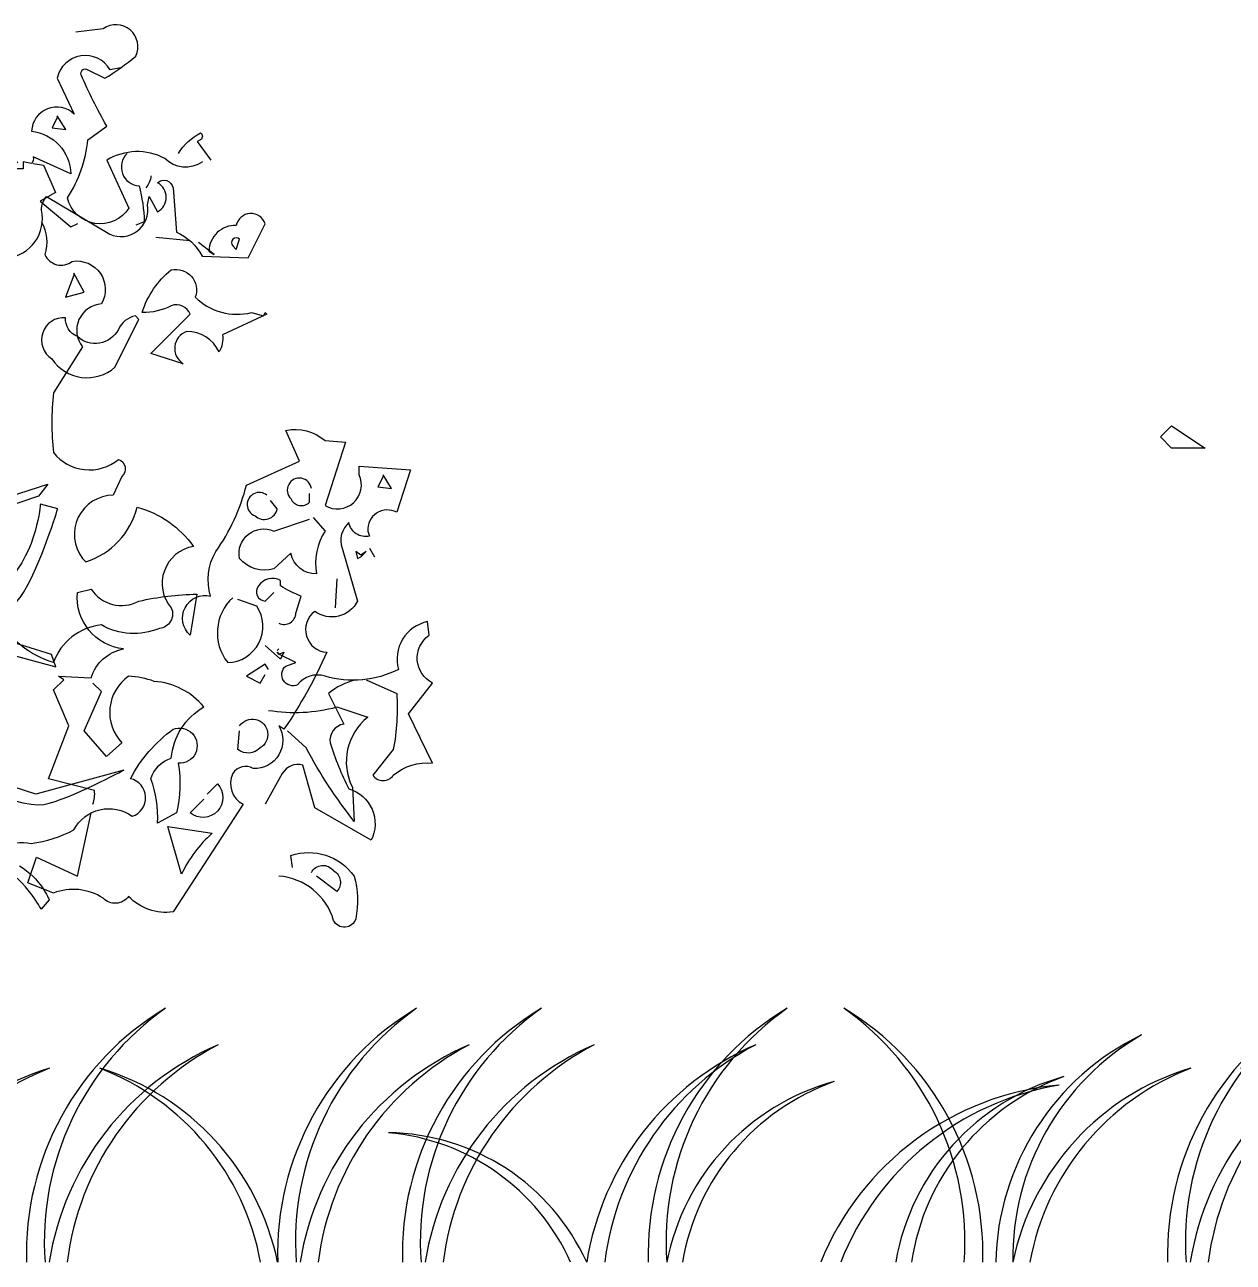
# Model space of a CAD drawing. Header units: millimetres. Extents: x 3633 to 4629, y 3430 to 3787.
# Drawn here: x 4061.15 to 4066.45, y 3711.02 to 3716.44 of the extents above; entities that cross this region are included whole.
import ezdxf

# ---------------------------------------------------------------- set-up
doc = ezdxf.new("R2010")
doc.units = ezdxf.units.MM

# ---------------------------------------------------------------- blocks, each defined once
blk = doc.blocks.new('grass')
at = {"color": 0}
for centre, radius, start, end in [((283.4, 7.6), 250.6, 120.9153, 181.7436), ((299.1, 17.8), 250.6, 125.1975, 184.082), ((498.8, 7.6), 250.6, 120.9153, 181.7436), ((514.5, 17.8), 250.6, 125.1975, 184.082), ((290.9, 7.6), 250.6, 358.2564, 59.0847), ((275.2, 17.8), 250.6, 355.918, 54.8025), ((953.9, 7.6), 250.6, 120.9153, 181.7436), ((969.6, 17.8), 250.6, 125.1975, 184.082), ((1174, 7.6), 250.6, 120.9153, 181.7436), ((1189.7, 17.8), 250.6, 125.1975, 184.082), ((778.4, -4.1), 225.6, 115.7068, 178.9593), ((793.3, 3.8), 225.6, 119.989, 180.9593), ((300.2, -39.5), 250.6, 113.3716, 170.93), ((317.1, -31.4), 250.6, 117.6539, 172.7928), ((441.8, -39.5), 250.6, 113.3716, 170.93), ((458.7, -31.4), 250.6, 117.6539, 172.7928), ((970.7, -39.5), 250.6, 113.3716, 170.93), ((987.6, -31.4), 250.6, 117.6539, 172.7928), ((1190.7, -39.5), 250.6, 113.3716, 170.93), ((1207.6, -31.4), 250.6, 117.6539, 172.7928), ((666.7, -34.5), 204.5, 105.3788, 170.2977), ((681.3, -29.9), 204.5, 109.661, 171.6027), ((788.6, -45.9), 225.6, 106.7576, 168.2484), ((804.6, -40.5), 225.6, 111.0398, 169.6613), ((702.6, -45.9), 225.6, 11.7516, 73.2424), ((686.6, -40.5), 225.6, 10.3387, 68.9602), ((465.3, -38.9), 204.5, 105.3788, 169.0232), ((479.8, -34.3), 204.5, 109.661, 170.3333), ((631.6, -94.2), 250.6, 95.3506, 157.9162), ((650.1, -91.8), 250.6, 99.6328, 158.5173), ((18.2, -79.9), 193.4, 24.414, 89.3231), ((3.8, -79.2), 193.4, 24.1831, 85.0409)]:
    blk.add_arc(centre, radius, start, end, dxfattribs=at)
blk = doc.blocks.new('*U290')
at = {"color": 0}
for points in [[(1778.9, 1476.7, -0.369919), (1727.5, 1481.4, 0.264481), (1648, 1479), (1678.4, 1413.5, -0.666656), (1594.2, 1427.6, 0.123093), (1622.2, 1507.1), (1648, 1525.8, -0.027252), (1612.9, 1595.9, -0.720749), (1622.2, 1602.9), (1645.6, 1591.3, 0.03653), (1687.7, 1621.6, 0.769547), (1643.3, 1659.1), (1605.9, 1654.4)], [(1666.7, 1605.3), (1652.6, 1602.9, 0.686798), (1580.2, 1591.3), (1603.5, 1542.1, 0.648468), (1545.1, 1518.8, -0.37442), (1598.9, 1460.3), (1547.4, 1483.7, -0.236053), (1545.1, 1474.3), (1533.4, 1476.7), (1533.4, 1467.3), (1521.7, 1467.3, -0.4142), (1526.4, 1476.7)], [(1746.2, 1488.4, -0.132751), (1776.6, 1516.4, -0.5), (1776.6, 1507.1), (1771.9, 1504.7), (1790.6, 1479)], [(1676, 1488.4, 0.656815), (1692.4, 1443.9, -0.053406), (1699.4, 1394.8), (1687.7, 1390.2)], [(1512, 1345.2, 0.444092), (1558.7, 1410.7, -0.197815), (1565.7, 1429.4), (1652.2, 1377.9, 0.607483), (1703.7, 1417.7), (1706, 1429.4), (1717.7, 1408.3, 0.589737), (1717.7, 1448.1, -0.60791), (1738.8, 1441.1), (1743.4, 1380.3, -0.177399), (1778.5, 1347.5), (1841.6, 1345.2), (1865, 1391.9, 0.765594), (1825.3, 1389.6, 0.420074), (1787.9, 1354.5), (1794.9, 1349.9), (1773.8, 1366.2)], [(1708.4, 1457.4, -0.173203), (1701.3, 1441.1)], [(1558.7, 1394.3, -0.203796), (1563.4, 1349.9, 0.5), (1600.8, 1340.5, -0.634598), (1640.6, 1282.1, 0.605972), (1614.8, 1223.6), (1575.1, 1160.5, 0.057175), (1575.1, 1078.6, 0.421936), (1663.9, 1069.3, -0.582718), (1668.6, 1045.9), (1656.9, 1020.2, 0.620148), (1614.8, 933.7), (1619.5, 929, 0.257812), (1689.7, 1003.8, -0.173203), (1766.8, 950, 0.587067), (1736.4, 865.8, -0.514618), (1720.1, 837.8, -0.232178), (1640.6, 842.5, 0.29216), (1575.1, 791, -0.185837), (1497.9, 851.8, -0.198715), (1420.8, 896.2, -0.106171), (1509.6, 989.8, 0.37854), (1500.3, 1022.5)], [(1829.9, 1370.9, 1), (1820.6, 1361.6), (1825.3, 1356.9), (1829.9, 1370.9)], [(1867.4, 1268), (1806.6, 1240, -0.162277), (1801.9, 1216.6, 0.291199), (1757.5, 1244.6, 0.630219), (1752.8, 1200.2), (1708.4, 1214.2), (1762.1, 1268, 0.4142), (1736.4, 1279.7, -0.124695), (1696.7, 1270.4, -0.156006), (1736.4, 1328.8, -0.597885), (1769.2, 1291.4, 0.261948), (1846.3, 1270.4), (1862.7, 1265.7), (1865, 1270.4), (1867.4, 1268)], [(1607.8, 1237.6, -0.319077), (1591.5, 1263.3, 0.777725), (1572.7, 1207.2, 0.455246), (1659.3, 1195.5), (1692, 1261), (1687.3, 1265.7, 0.25296), (1663.9, 1247, -0.489075), (1607.8, 1237.6)], [(1628.9, 597, 0.123093), (1631.2, 615.7), (1568.1, 632), (1596.1, 704.5), (1575.1, 753.6), (1589.1, 767.6), (1582.1, 772.3), (1626.5, 770, -0.276978), (1671, 809.7, -0.407166), (1607.8, 886.9), (1626.5, 891.6, 0.386765), (1692, 875.2, -0.051407), (1771.5, 884.6), (1762.1, 828.4, -0.775711), (1790.2, 882.2, -0.210693), (1797.2, 943, 0.09433), (1839.3, 1034.2), (1911.8, 1066.9), (1893.1, 1109, -0.236053), (1946.9, 1095), (1974.9, 1092.7), (1946.9, 1006.1, 0.739182), (1993.6, 1048.2), (1993.6, 1059.9), (2063.8, 1055.2), (2045.1, 996.8, 0.593628), (2005.3, 971.1), (2007.7, 964.1, -0.427887), (1979.6, 982.8, 0.302765), (1970.2, 947.7), (1991.3, 875.2, -0.464859), (1932.8, 861.2, 0.698227), (1949.2, 805.1, -0.045349), (1890.7, 699.8), (1883.7, 704.5, -0.599991), (1848.7, 646.1, 0.395447), (1820.6, 639, 0.406204), (1834.6, 597), (1738.8, 449.6, -0.242004), (1678, 470.7, -0.463791), (1642.9, 468.3, 0.242371), (1575.1, 475.4), (1540, 489.4), (1551.7, 524.5), (1607.8, 498.7), (1626.5, 585.3)], [(1928.2, 1029.5, 1.387421), (1900.1, 1015.5, 0.544022), (1925.8, 1010.8), (1925.8, 1022.5)], [(1867.4, 1020.2, 1.182175), (1851, 992.1, 0.588394), (1881.4, 1001.5), (1872, 1013.2)], [(1930.5, 989.8), (1946.9, 971.1, 0.185669), (1935.2, 912.6, -0.373596), (1900.1, 940.7), (1876.7, 919.6, -0.302765), (1829.9, 933.7, -0.609818), (1876.7, 971.1), (1925.8, 987.4)], [(1883.7, 844.8, 0.535172), (1907.1, 858.8), (1914.1, 882.2, -0.069427), (1886.1, 896.2), (1886.1, 903.3, 0.38205), (1855.7, 896.2, 0.608597), (1865, 875.2), (1876.7, 886.9)], [(1820.6, 879.9, 0.392609), (1813.6, 791, 0.592926), (1853.3, 868.2), (1827.6, 877.5)], [(2003, 767.6), (2045.1, 748.9, -0.062256), (2040.4, 671.8), (2012.3, 636.7, 0.511307), (2040.4, 636.7, -0.211151), (2094.2, 653.1), (2061.4, 720.9), (2094.2, 763, -0.569229), (2089.5, 828.4), (2087.2, 847.1, 0.435181), (2047.4, 781.7, -0.191376), (1946.9, 772.3, 0.32045), (1909.4, 760.6, -0.867294), (1893.1, 786.3), (1907.1, 791), (1883.7, 802.7), (1881.4, 805.1), (1883.7, 802.7), (1890.7, 805.1), (1886.1, 795.7), (1865, 814.4)], [(1474.5, 508.1, -0.347153), (1544.7, 543.2, 0.084183), (1603.1, 561.9, -0.45993), (1682.6, 580.6, 0.771713), (1680.3, 632, -0.110504), (1738.8, 699.8, -1.251892), (1745.8, 653.1, -0.104599), (1743.4, 585.3), (1717.7, 571.2, 0.100174), (1708.4, 632, -0.251633), (1736.4, 660.1, -0.246048), (1780.8, 730.2, 0.20723), (1713, 765.3, 0.077118), (1678, 772.3, 0.459503), (1668.6, 681.1), (1647.6, 662.4), (1617.2, 697.5), (1640.6, 751.3), (1628.9, 763)], [(1988.9, 767.6, 0.100235), (1951.5, 748.9), (1972.6, 706.8, 0.4142), (1953.9, 681.1, 0.044708), (1979.6, 618, -0.471497), (2010, 547.8), (1932.8, 592.3), (1916.5, 650.7, 0.343094), (1888.4, 639), (1865, 597)], [(1869.7, 725.6, 0.105667), (1963.2, 730.2), (2005.3, 716.2, 0.355026), (1984.3, 620.3), (1986.6, 573.6, -0.043289), (1921.1, 674.1), (1895.4, 697.5)], [(1829.9, 704.5, -1.247314), (1858, 674.1, -0.380188), (1827.6, 671.8), (1829.9, 697.5)], [(1785.5, 611), (1799.6, 625, -0.939438), (1762.1, 585.3), (1780.8, 604)], [(1750.5, 501.1), (1731.7, 566.6), (1792.5, 557.2, 0.107346), (1750.5, 501.1)], [(1902.4, 510.4), (1900.1, 526.8, -0.333328), (1986.6, 498.7, -0.121552), (1988.9, 440.3, -0.690201), (1958.6, 438, 0.310577), (1883.7, 498.7)], [(1928.2, 503.4, -0.568253), (1958.6, 505.8, -0.489075), (1963.2, 477.7), (1935.2, 498.7)]]:
    blk.add_lwpolyline(points, format="xyb", dxfattribs=at)
for points in [[(1580.2, 1537.5), (1573.1, 1523.4), (1591.8, 1521.1), (1580.2, 1539.8), (1580.2, 1537.5)], [(1547.4, 1474.3), (1561.4, 1472), (1577.8, 1434.6), (1556.8, 1422.9), (1598.9, 1387.8), (1608.2, 1392.5)], [(1762.1, 1368.6), (1715.4, 1373.2)], [(1603.1, 1321.8), (1591.5, 1291.4), (1617.2, 1298.4), (1603.1, 1324.1), (1603.1, 1321.8)], [(2026.4, 1045.9), (2019.3, 1031.9), (2038.1, 1029.5), (2026.4, 1048.2), (2026.4, 1045.9)], [(1996, 936), (2003, 943), (1996, 938.3), (1988.9, 943), (1991.3, 933.7), (1996, 936)], [(2007.7, 947.7), (2014.7, 936)], [(1963.2, 905.6), (1960.9, 865.8)], [(1881.4, 807.4), (1883.7, 809.7), (1881.4, 807.4)], [(1869.7, 781.7), (1865, 788.7), (1839.3, 772.3), (1858, 763), (1865, 774.7)]]:
    blk.add_lwpolyline(points, dxfattribs=at)
for points in [[(1449, 997.6), (1449, 997.6), (1567.5, 1035.4), (1567.5, 1035.4)], [(1567.5, 1035.4), (1567.5, 1035.4), (1554.7, 1018.9), (1554.7, 1018.9)], [(1554.7, 1018.9), (1554.7, 1018.9), (1449, 983.5), (1449, 983.5)], [(1557.1, 1007.9), (1557.1, 1007.9), (1552.8, 944.4), (1512.5, 902.3)], [(1580.9, 1001.8), (1580.9, 1001.8), (1557.1, 1007.9), (1557.1, 1007.9)], [(1572.4, 802.1), (1572.4, 802.1), (1463.6, 835.7), (1463.6, 835.7)], [(1446.5, 821), (1446.5, 821), (1578.5, 785), (1578.5, 785)], [(1578.5, 785), (1578.5, 785), (1572.4, 802.1), (1572.4, 802.1)], [(1551, 610.9), (1551, 610.9), (1368.3, 669.5), (1368.3, 669.5)], [(1353.7, 636.5), (1401.3, 654.9), (1525.3, 588.9), (1562, 596.8)], [(1671.3, 643.9), (1671.3, 643.9), (1551, 610.9), (1551, 610.9)], [(1562, 596.8), (1598.6, 604.2), (1671.3, 643.9), (1671.3, 643.9)], [(1528.4, 512.5), (1556.5, 496.6), (1569.3, 466.1), (1569.3, 466.1)], [(1558.3, 453.3), (1558.3, 453.3), (1536.9, 493), (1508.2, 507.6)], [(1569.3, 466.1), (1569.3, 466.1), (1558.3, 453.3), (1558.3, 453.3)]]:
    blk.add_open_spline(points, degree=3, dxfattribs=at)
blk.add_open_spline([(1463.6, 835.7), (1463.6, 835.7), (1510.7, 850.3), (1533.9, 887), (1533.9, 887), (1557.1, 923.6), (1580.9, 1001.8), (1580.9, 1001.8)], degree=3, knots=[0.3846154, 0.3846154, 0.3846154, 0.3846154, 0.4615385, 0.4615385, 0.4615385, 0.4615385, 0.5384615, 0.5384615, 0.5384615, 0.5384615], dxfattribs=at)
blk = doc.blocks.new('Pine 3 Elev_133')
at = {"color": 0}
for p, q in [((-3025.2, 1477.2), (-3005.2, 1497.1)), ((-3005.2, 1497.1), (-2945.2, 1457.2)), ((-3005.2, 1457.2), (-3025.2, 1477.2)), ((-2945.2, 1457.2), (-3005.2, 1457.2))]:
    blk.add_line(p, q, dxfattribs=at)

msp = doc.modelspace()

# ---------------------------------------------------------------- block references
at = {"color": 0}
for name, p, xscale, yscale, zscale in [('Pine 3 Elev_133', (4073.5545, 3711.0093), 0.002454764377558604, 0.002454764377558604, 0.002454764377558604), ('*U290', (4056.2379, 3711.115), 0.003200000000069849, 0.003200000000069849, 0.003200000000069849), ('grass', (4057.6429, 3711.0184), 0.005, 0.005, 0.005), ('grass', (4062.6429, 3711.0184), 0.005, 0.005, 0.005)]:
    msp.add_blockref(name, p, dxfattribs=dict(at, xscale=xscale, yscale=yscale, zscale=zscale))

doc.saveas('drawing.dxf')
